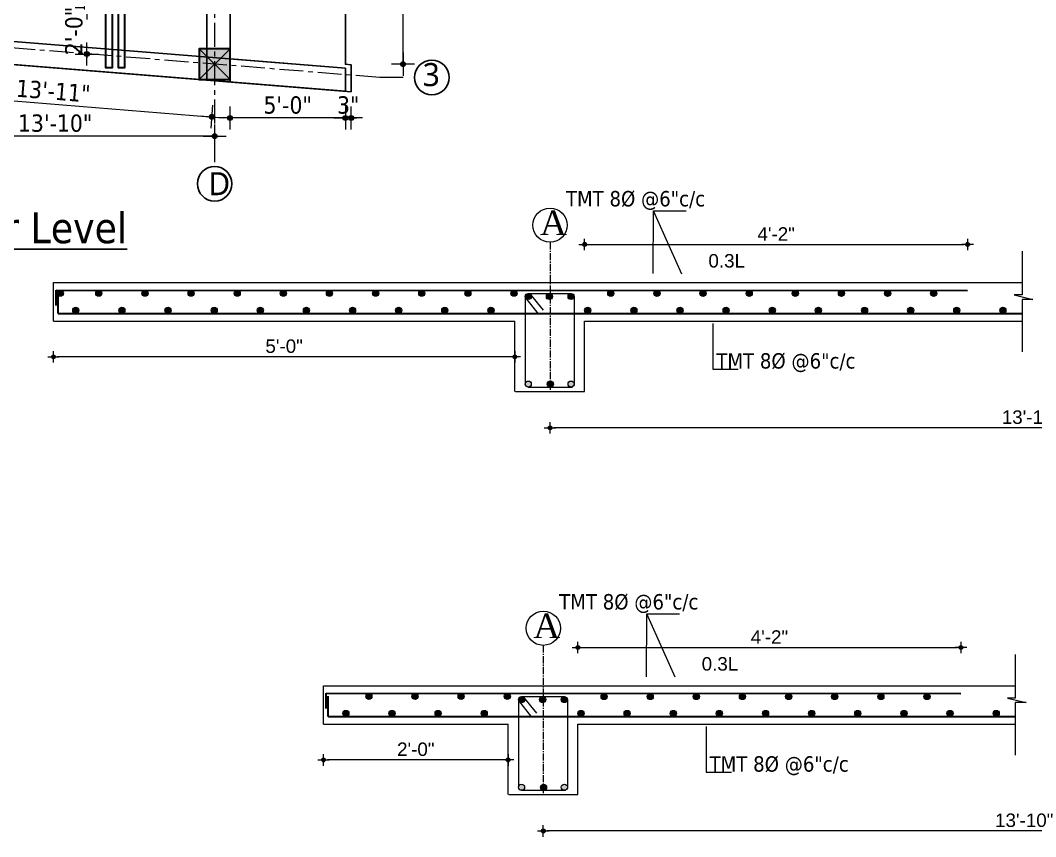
# Model space of a CAD drawing. Header units: inches. Extents: x 130993 to 274375, y -5108 to 103559.
# Drawn here: x 147352 to 147880, y 50627 to 51052 of the extents above; entities that cross this region are included whole.
import ezdxf

# ---------------------------------------------------------------- set-up
doc = ezdxf.new("R2010")
doc.units = ezdxf.units.IN
doc.header["$MEASUREMENT"] = 0
doc.header["$PDMODE"] = 2
doc.header["$PDSIZE"] = -3
doc.linetypes.add('CENTER', pattern=[2, 1.25, -0.25, 0.25, -0.25])
doc.linetypes.add('CENTER2', pattern=[1.125, 0.75, -0.125, 0.125, -0.125])
for name, color, linetype, lineweight in [('Center line', 252, 'CENTER', 20), ('Column', 14, 'Continuous', 30), ('DIM', 5, 'Continuous', 9), ('Dim-external', 151, 'Continuous', 9), ('DIMENSION', 142, 'Continuous', 20), ('HATCH', 9, 'Continuous', 9), ('INDEX LINE', 4, 'Continuous', 13), ('reinforcement', 220, 'Continuous', 30), ('ROD', 10, 'Continuous', 13), ('TEXT', 181, 'Continuous', 13)]:
    doc.layers.add(name, color=color, linetype=linetype, lineweight=lineweight)
for name, color, linetype in [('CENTERLINE', 7, 'CENTER2'), ('ELEVATION', 7, 'Continuous'), ('Text-external', 7, 'Continuous')]:
    doc.layers.add(name, color=color, linetype=linetype)
doc.styles.add('caption 1in-8ft', font='trebuc.ttf', dxfattribs={"height": 12})
doc.styles.add('ramon', font='arial.ttf', dxfattribs={"height": 7})
doc.styles.add('romans', font='romans.shx')
doc.styles.get("Standard").update_dxf_attribs({"font": 'txt.shx', "height": 6})
doc.styles.add('TAHOMA', font='tahoma.ttf', dxfattribs={"height": 9})
doc.dimstyles.new('1.8', dxfattribs={"dimscale": 0, "dimtxt": 9, "dimasz": 1, "dimexe": 2, "dimexo": 9, "dimgap": 2, "dimtad": 1, "dimdec": 0, "dimzin": 3, "dimdsep": 46, "dimlunit": 4, "dimtxsty": 'TAHOMA', "dimblk": 'DIM', "dimcen": 3, "dimdle": 3, "dimse1": 1, "dimse2": 1, "dimclrd": 256, "dimclre": 256, "dimclrt": 7, "dimadec": 1, "dimazin": 2, "dimtfac": 1, "dimtdec": 0, "dimtix": 1, "dimtofl": 0, "dimtmove": 2, "dimatfit": 3, "dimldrblk": 'ARW', "dimfxl": 1, "dimfrac": 2, "dimtolj": 2, "dimtzin": 0, "dimarcsym": 0})
doc.dimstyles.new('s2', dxfattribs={"dimtxt": 6, "dimasz": 2, "dimexe": 6, "dimexo": 18, "dimgap": 1.9375, "dimtad": 1, "dimdec": 0, "dimlfac": 0.25, "dimzin": 3, "dimdsep": 46, "dimlunit": 4, "dimtxsty": 'ramon', "dimblk": 'dot 2', "dimcen": 0.09375, "dimse1": 1, "dimse2": 1, "dimclrd": 1, "dimclre": 1, "dimclrt": 256, "dimadec": 0, "dimazin": 0, "dimtfac": 0.75, "dimtdec": 0, "dimtix": 1, "dimtmove": 1, "dimatfit": 3, "dimldrblk": 'DOT', "dimfxl": 1, "dimtolj": 1, "dimtzin": 0, "dimlwd": 9, "dimlwe": 9, "dimarcsym": 0})

# ---------------------------------------------------------------- blocks, each defined once
blk = doc.blocks.new('col')
at = {"layer": 'HATCH'}
h = blk.add_hatch(color=256, dxfattribs=at)
h.dxf.hatch_style = 1
h.paths.add_polyline_path([(-8, -8), (8, -8), (8, 8), (-8, 8)])
at = {"layer": 'Column'}
blk.add_lwpolyline([(-8, -8), (8, -8), (8, 8), (-8, 8)], close=True, dxfattribs=at)
at = {"layer": 'Dim-external'}
for p, q in [((-8, 8), (8, -8)), ((8, 8), (-8, -8))]:
    blk.add_line(p, q, dxfattribs=at)
blk = doc.blocks.new('gridd')
at = {"layer": 'Dim-external'}
for p in [(2, 0), (168, 0), (341, 0), (507, 0), (2, -150), (168, -150), (341, -150), (507, -150), (2, -270.82), (168, -284.21), (341, -298.16), (507, -311.55)]:
    blk.add_blockref('col', p, dxfattribs=at)
blk = doc.blocks.new('DIM')
at = {"layer": 'INDEX LINE'}
h = blk.add_hatch(color=256, dxfattribs=at)
h.paths.add_polyline_path([(0, 1.28), (0, 0), (1.28, 0, 0.414214)])
h.paths.add_polyline_path([(1.28, 0), (0, 0), (0, -1.28, 0.414214)])
h.paths.add_polyline_path([(0, 0), (-1.28, 0, 0.414214), (0, -1.28)])
h.paths.add_polyline_path([(0, 1.28, 0.414214), (-1.28, 0), (0, 0)])
for p, q in [((0, 6), (0, -6)), ((-6, 0), (6, 0))]:
    blk.add_line(p, q, dxfattribs=at)
blk.add_circle((0, 0), 1.28, dxfattribs=at)
blk = doc.blocks.new('*D3170')
at = {"layer": 'Defpoints', "color": 0}
for p in [(3192, 1217.55), (3282, 1217.55), (3192, 1056)]:
    blk.add_point(p, dxfattribs=at)
at = {"layer": 'DIMENSION', "lineweight": -2}
blk.add_line((3282, 1057), (3282, 1216.55), dxfattribs=at)
for p, rotation in [((3282, 1217.55), 90), ((3282, 1056), 270)]:
    blk.add_blockref('DIM', p, dxfattribs=dict(at, rotation=rotation))
at = {"layer": 'DIMENSION', "color": 7, "insert": (3275.31, 1136.78), "char_height": 9, "attachment_point": 5, "rotation": 90, "style": 'TAHOMA'}
blk.add_mtext('\\A2;13\'-6"', dxfattribs=at)
blk = doc.blocks.new('ARW')
at = {"layer": 'INDEX LINE'}
blk.add_lwpolyline([(10, 0, 0, 6, 0), (0, 0, 0, 0, 0), (10, 0, 0, 0, 0)], format="xyseb", dxfattribs=at)
blk = doc.blocks.new('*D3176')
at = {"layer": 'Defpoints', "color": 0}
for p in [(3018, 1060.74), (3184, 1047.35), (3182.49, 1028.6)]:
    blk.add_point(p, dxfattribs=at)
at = {"layer": 'DIMENSION', "lineweight": -2}
blk.add_line((3017.48, 1041.91), (3181.49, 1028.68), dxfattribs=at)
for p, rotation in [((3016.49, 1041.99), 175.3880941348649), ((3182.49, 1028.6), 355.3880941348649)]:
    blk.add_blockref('DIM', p, dxfattribs=dict(at, rotation=rotation))
at = {"layer": 'DIMENSION', "color": 7, "insert": (3100.03, 1041.96), "char_height": 9, "attachment_point": 5, "rotation": 355.3881, "style": 'TAHOMA'}
blk.add_mtext('\\A2;13\'-11"', dxfattribs=at)
blk = doc.blocks.new('*D3177')
at = {"layer": 'Defpoints', "color": 0}
for p in [(3018, 1060.74), (3184, 1047.35), (3018, 1018.55)]:
    blk.add_point(p, dxfattribs=at)
at = {"layer": 'DIMENSION', "lineweight": -2}
blk.add_line((3183, 1018.55), (3019, 1018.55), dxfattribs=at)
at = {"layer": 'DIMENSION', "lineweight": -2, "rotation": 180}
blk.add_blockref('DIM', (3018, 1018.55), dxfattribs=at)
at = {"layer": 'DIMENSION', "lineweight": -2}
blk.add_blockref('DIM', (3184, 1018.55), dxfattribs=at)
at = {"layer": 'DIMENSION', "color": 7, "insert": (3101, 1025.24), "char_height": 9, "attachment_point": 5, "style": 'TAHOMA'}
blk.add_mtext('\\A2;13\'-10"', dxfattribs=at)
blk = doc.blocks.new('*D3180')
at = {"layer": 'Defpoints', "color": 0}
for p in [(2671, 1096.73), (2581.55, 1056), (3192, 1056)]:
    blk.add_point(p, dxfattribs=at)
at = {"layer": 'DIMENSION', "lineweight": -2}
blk.add_line((2581.55, 1095.73), (2581.55, 1057), dxfattribs=at)
for p, rotation in [((2581.55, 1096.73), 90), ((2581.55, 1056), 270)]:
    blk.add_blockref('DIM', p, dxfattribs=dict(at, rotation=rotation))
at = {"layer": 'DIMENSION', "color": 7, "insert": (2574.87, 1076.37), "char_height": 9, "attachment_point": 5, "rotation": 90, "style": 'TAHOMA'}
blk.add_mtext('\\A2;3\'-5"', dxfattribs=at)
blk = doc.blocks.new('*D3195')
at = {"layer": 'Defpoints', "color": 0}
for p in [(3127.3, 1085.28), (3117.5, 1061.28), (3127.3, 1061.28)]:
    blk.add_point(p, dxfattribs=at)
at = {"layer": 'DIMENSION', "lineweight": -2}
for p, q in [((3117.5, 1086.28), (3117.5, 1087.28)), ((3117.5, 1060.28), (3117.5, 1059.28))]:
    blk.add_line(p, q, dxfattribs=at)
for p, rotation in [((3117.5, 1085.28), 270), ((3117.5, 1061.28), 90)]:
    blk.add_blockref('DIM', p, dxfattribs=dict(at, rotation=rotation))
at = {"layer": 'DIMENSION', "color": 7, "insert": (3110.81, 1073.28), "char_height": 9, "attachment_point": 5, "rotation": 90, "style": 'TAHOMA'}
blk.add_mtext('\\A2;2\'-0"', dxfattribs=at)
blk = doc.blocks.new('*D3204')
at = {"layer": 'Defpoints', "color": 0}
for p in [(3192, 1132.77), (3252, 1132.77), (3192, 1028)]:
    blk.add_point(p, dxfattribs=at)
at = {"layer": 'DIMENSION', "lineweight": -2}
blk.add_line((3251, 1028), (3193, 1028), dxfattribs=at)
at = {"layer": 'DIMENSION', "lineweight": -2, "rotation": 180}
blk.add_blockref('DIM', (3192, 1028), dxfattribs=at)
at = {"layer": 'DIMENSION', "lineweight": -2}
blk.add_blockref('DIM', (3252, 1028), dxfattribs=at)
at = {"layer": 'DIMENSION', "color": 7, "insert": (3222, 1034.68), "char_height": 9, "attachment_point": 5, "style": 'TAHOMA'}
blk.add_mtext('\\A2;5\'-0"', dxfattribs=at)
blk = doc.blocks.new('*D3205')
at = {"layer": 'Defpoints', "color": 0}
for p in [(3252, 1041.87), (3255, 1041.63), (3255, 1028)]:
    blk.add_point(p, dxfattribs=at)
at = {"layer": 'DIMENSION', "lineweight": -2}
for p, q in [((3251, 1028), (3250, 1028)), ((3256, 1028), (3257, 1028))]:
    blk.add_line(p, q, dxfattribs=at)
blk.add_blockref('DIM', (3252, 1028), dxfattribs=at)
at = {"layer": 'DIMENSION', "lineweight": -2, "rotation": 180}
blk.add_blockref('DIM', (3255, 1028), dxfattribs=at)
at = {"layer": 'DIMENSION', "color": 7, "insert": (3253.5, 1034.69), "char_height": 9, "attachment_point": 5, "style": 'TAHOMA'}
blk.add_mtext('\\A2;3"', dxfattribs=at)
blk = doc.blocks.new('dot1')
at = {"layer": 'HATCH'}
h = blk.add_hatch(color=256, dxfattribs=at)
edge = h.paths.add_edge_path()
edge.add_arc((0, 0), 1, 0, 360)
for p, q in [((3, 0), (-3, 0)), ((0, 3), (0, -3))]:
    blk.add_line(p, q, dxfattribs=at)
blk.add_circle((0, 0), 1, dxfattribs=at)
blk = doc.blocks.new('dot 2')
at = {"layer": 'HATCH', "xscale": 0.5, "yscale": 0.5, "zscale": 0.5}
blk.add_blockref('dot1', (0, 0), dxfattribs=at)
blk = doc.blocks.new('*D2891')
at = {"layer": 'Defpoints', "color": 0}
for p in [(3442.99, 1593.74), (3978.19, 1594.38), (3442.99, 1574.81)]:
    blk.add_point(p, dxfattribs=at)
at = {"layer": 'ELEVATION', "color": 1, "lineweight": 9}
blk.add_line((3976.19, 1574.81), (3444.99, 1574.81), dxfattribs=at)
at = {"layer": 'ELEVATION', "color": 1, "lineweight": 9, "xscale": 2, "yscale": 2, "zscale": 2, "rotation": 180}
blk.add_blockref('dot 2', (3442.99, 1574.81), dxfattribs=at)
at = {"layer": 'ELEVATION', "color": 1, "lineweight": 9, "xscale": 2, "yscale": 2, "zscale": 2}
blk.add_blockref('dot 2', (3978.19, 1574.81), dxfattribs=at)
at = {"layer": 'ELEVATION', "lineweight": 0, "insert": (3693.18, 1580.33), "char_height": 7, "attachment_point": 5, "style": 'ramon'}
blk.add_mtext('\\A1;13{\\fArial Baltic|b0|i0|c186|p34;\'-}10{\\fArial Baltic|b0|i0|c186|p34;"}', dxfattribs=at)
blk = doc.blocks.new('_Dot')
at = {"color": 0, "linetype": 'ByBlock', "lineweight": -2}
blk.add_line((-0.5, 0), (-1, 0), dxfattribs=at)
at = {"color": 0, "linetype": 'ByBlock', "const_width": 0.5}
blk.add_lwpolyline([(-0.25, 0, 1), (0.25, 0, 1)], format="xyb", close=True, dxfattribs=at)
blk = doc.blocks.new('*D2894')
at = {"layer": 'Defpoints', "color": 0}
for p in [(3660.24, 1670.28), (3660.24, 1646.38), (3461, 1630.38)]:
    blk.add_point(p, dxfattribs=at)
at = {"layer": 'ELEVATION', "color": 1, "lineweight": 9}
blk.add_line((3463, 1670.28), (3658.24, 1670.28), dxfattribs=at)
at = {"layer": 'ELEVATION', "color": 1, "lineweight": 9, "xscale": 2, "yscale": 2, "zscale": 2, "rotation": 180}
blk.add_blockref('dot 2', (3461, 1670.28), dxfattribs=at)
at = {"layer": 'ELEVATION', "color": 1, "lineweight": 9, "xscale": 2, "yscale": 2, "zscale": 2}
blk.add_blockref('dot 2', (3660.24, 1670.28), dxfattribs=at)
at = {"layer": 'ELEVATION', "lineweight": 0, "insert": (3560.62, 1675.73), "char_height": 7, "attachment_point": 5, "style": 'ramon'}
blk.add_mtext('\\A1;4\'-2"', dxfattribs=at)
blk = doc.blocks.new('*D2899')
at = {"layer": 'Defpoints', "color": 0}
for p in [(3328.64, 1630.38), (3424.64, 1630.38), (3328.64, 1611.78)]:
    blk.add_point(p, dxfattribs=at)
at = {"layer": 'ELEVATION', "color": 1, "lineweight": 9}
blk.add_line((3422.64, 1611.78), (3330.64, 1611.78), dxfattribs=at)
at = {"layer": 'ELEVATION', "color": 1, "lineweight": 9, "xscale": 2, "yscale": 2, "zscale": 2, "rotation": 180}
blk.add_blockref('dot 2', (3328.64, 1611.78), dxfattribs=at)
at = {"layer": 'ELEVATION', "color": 1, "lineweight": 9, "xscale": 2, "yscale": 2, "zscale": 2}
blk.add_blockref('dot 2', (3424.64, 1611.78), dxfattribs=at)
at = {"layer": 'ELEVATION', "lineweight": 0, "insert": (3376.64, 1617.29), "char_height": 7, "attachment_point": 5, "style": 'ramon'}
blk.add_mtext('\\A1;2\'-0"', dxfattribs=at)
blk = doc.blocks.new('*D835')
at = {"layer": 'Defpoints', "color": 0}
for p in [(158094.83, 48385.38), (158630.03, 48386.01), (158094.83, 48366.44)]:
    blk.add_point(p, dxfattribs=at)
at = {"layer": 'ELEVATION', "color": 1, "lineweight": 9}
blk.add_line((158628.03, 48366.44), (158096.83, 48366.44), dxfattribs=at)
at = {"layer": 'ELEVATION', "color": 1, "lineweight": 9, "xscale": 2, "yscale": 2, "zscale": 2, "rotation": 180}
blk.add_blockref('dot 2', (158094.83, 48366.44), dxfattribs=at)
at = {"layer": 'ELEVATION', "color": 1, "lineweight": 9, "xscale": 2, "yscale": 2, "zscale": 2}
blk.add_blockref('dot 2', (158630.03, 48366.44), dxfattribs=at)
at = {"layer": 'ELEVATION', "lineweight": 0, "insert": (158345.02, 48371.96), "char_height": 7, "attachment_point": 5, "style": 'ramon'}
blk.add_mtext('\\A1;13{\\fArial Baltic|b0|i0|c186|p34;\'-}10{\\fArial Baltic|b0|i0|c186|p34;"}', dxfattribs=at)
blk = doc.blocks.new('*D838')
at = {"layer": 'Defpoints', "color": 0}
for p in [(158312.08, 48461.91), (158312.08, 48438.01), (158112.84, 48422.01)]:
    blk.add_point(p, dxfattribs=at)
at = {"layer": 'ELEVATION', "color": 1, "lineweight": 9}
blk.add_line((158114.84, 48461.91), (158310.08, 48461.91), dxfattribs=at)
at = {"layer": 'ELEVATION', "color": 1, "lineweight": 9, "xscale": 2, "yscale": 2, "zscale": 2, "rotation": 180}
blk.add_blockref('dot 2', (158112.84, 48461.91), dxfattribs=at)
at = {"layer": 'ELEVATION', "color": 1, "lineweight": 9, "xscale": 2, "yscale": 2, "zscale": 2}
blk.add_blockref('dot 2', (158312.08, 48461.91), dxfattribs=at)
at = {"layer": 'ELEVATION', "lineweight": 0, "insert": (158212.46, 48467.36), "char_height": 7, "attachment_point": 5, "style": 'ramon'}
blk.add_mtext('\\A1;4\'-2"', dxfattribs=at)
blk = doc.blocks.new('*D840')
at = {"layer": 'Defpoints', "color": 0}
for p in [(157836.48, 48422.01), (158076.48, 48422.01), (157836.48, 48403.41)]:
    blk.add_point(p, dxfattribs=at)
at = {"layer": 'ELEVATION', "color": 1, "lineweight": 9}
blk.add_line((158074.48, 48403.41), (157838.48, 48403.41), dxfattribs=at)
at = {"layer": 'ELEVATION', "color": 1, "lineweight": 9, "xscale": 2, "yscale": 2, "zscale": 2, "rotation": 180}
blk.add_blockref('dot 2', (157836.48, 48403.41), dxfattribs=at)
at = {"layer": 'ELEVATION', "color": 1, "lineweight": 9, "xscale": 2, "yscale": 2, "zscale": 2}
blk.add_blockref('dot 2', (158076.48, 48403.41), dxfattribs=at)
at = {"layer": 'ELEVATION', "lineweight": 0, "insert": (157956.48, 48408.92), "char_height": 7, "attachment_point": 5, "style": 'ramon'}
blk.add_mtext('\\A1;5\'-0"', dxfattribs=at)
blk = doc.blocks.new('sn1')
at = {"layer": 'Center line', "ltscale": 10}
blk.add_line((3184, 1417.55), (3184, 1002.77), dxfattribs=at)
for points in [[(3270, 1049.06), (2593.31, 1103.65), (2581.55, 1103.65)], [(3282, 1049.06), (3270, 1049.06)]]:
    blk.add_lwpolyline(points, dxfattribs=at)
at = {"layer": 'ELEVATION'}
for p, q in [((3180, 1375.55), (3180, 1047.68)), ((3192, 1375.55), (3192, 1046.71)), ((3252, 1053.91), (2641, 1103.19)), ((3252, 1041.87), (2641, 1091.15))]:
    blk.add_line(p, q, dxfattribs=at)
blk.add_lwpolyline([(3192, 1223.55), (3255, 1223.55), (3255, 1209.55), (3252, 1209.55), (3252, 1056), (3255, 1055.67), (3255, 1041.63), (2641, 1091.15), (2641, 1105.15), (2647, 1104.67), (2647, 1211.55, -0.414214), (2611, 1247.55), (2611, 1361.55), (2608, 1361.55), (2608, 1375.55), (3198, 1375.55), (3198, 1375.55), (3198, 1366.55), (3192, 1366.55), (3192, 1281.55), (3192, 1281.55), (3192, 1223.55)], format="xyb", dxfattribs=at)
blk.add_lwpolyline([(3252, 1041.87), (3252, 1053.91), (3192, 1058.75), (3192, 1288.55), (3192, 1288.55), (3192, 1375.55), (2611, 1375.55), (2611, 1363.55), (2671, 1363.55), (2671, 1100.77), (2641, 1103.19), (2641, 1091.15)], close=True, dxfattribs=at)
at = {"layer": 'reinforcement'}
for points in [[(3127.3, 1085.28), (3127.3, 1061.28), (3127.3, 1054.28), (3130.8, 1054.28), (3130.8, 1221.55)], [(3133.8, 1085.28), (3133.8, 1061.28), (3133.8, 1054.28), (3137.3, 1054.28), (3137.3, 1221.55)]]:
    blk.add_lwpolyline(points, dxfattribs=at)
at = {"layer": 'Text-external'}
for centre in [(3297, 1049.06), (3184, 993.77)]:
    blk.add_circle(centre, 9, dxfattribs=at)
at = {"layer": 'Column'}
blk.add_blockref('gridd', (2677, 1367.55), dxfattribs=at)
at = {"layer": 'ELEVATION', "lineweight": 25, "ltscale": 0.5, "style": 'TAHOMA'}
blk.add_text('%%U Slab Reinforcement DetailsAt 1st Floor Level', height=16, dxfattribs=at).set_placement((2710.29, 962.83))
at = {"layer": 'Text-external', "char_height": 12, "width": 130.1671, "attachment_point": 1, "style": 'caption 1in-8ft'}
for s, insert in [('3', (3292.23, 1056.58)), ('D', (3180.71, 999.79))]:
    blk.add_mtext(s, dxfattribs=dict(at, insert=insert))
at = {"layer": 'DIMENSION'}
for base, p1, p2, angle, picture, middle in [((3282, 1217.55), (3192, 1056), (3192, 1217.55), 90, '*D3170', (3275.31, 1136.78)), ((2581.55, 1056), (2671, 1096.73), (3192, 1056), 90, '*D3180', (2574.87, 1076.37)), ((3117.5, 1061.28), (3127.3, 1085.28), (3127.3, 1061.28), 90, '*D3195', (3110.81, 1073.28)), ((3182.49, 1028.6), (3018, 1060.74), (3184, 1047.35), 175.3881, '*D3176', (3100.03, 1041.96))]:
    dim = blk.add_linear_dim(base=base, p1=p1, p2=p2, angle=angle, dimstyle='1.8', override={"dimscale": 1}, dxfattribs=at)
    dim.commit()
    dim.dimension.update_dxf_attribs({"geometry": picture, "text_midpoint": middle})
for base, p1, p2, picture, middle in [((3192, 1028), (3252, 1132.77), (3192, 1132.77), '*D3204', (3222, 1034.68)), ((3018, 1018.55), (3184, 1047.35), (3018, 1060.74), '*D3177', (3101, 1025.24)), ((3255, 1028), (3252, 1041.87), (3255, 1041.63), '*D3205', (3253.5, 1034.69))]:
    dim = blk.add_linear_dim(base=base, p1=p1, p2=p2, dimstyle='1.8', override={"dimscale": 1}, dxfattribs=at)
    dim.commit()
    dim.dimension.update_dxf_attribs({"geometry": picture, "text_midpoint": middle})
blk = doc.blocks.new('s1')
at = {"layer": 'DIM', "linetype": 'ByBlock', "lineweight": 0}
h = blk.add_hatch(color=0, dxfattribs=at)
h.set_gradient(color1=(0, 0, 255), color2=(0, 0, 255), tint=1)
edge = h.paths.add_edge_path()
edge.add_arc((3352.24, 1644.89), 1.6, 0, 360)
h = blk.add_hatch(color=0, dxfattribs=at)
h.set_gradient(color1=(0, 0, 255), color2=(0, 0, 255), tint=1)
edge = h.paths.add_edge_path()
edge.add_arc((3376.24, 1644.89), 1.6, 0, 360)
h = blk.add_hatch(color=0, dxfattribs=at)
h.set_gradient(color1=(0, 0, 255), color2=(0, 0, 255), tint=1)
edge = h.paths.add_edge_path()
edge.add_arc((3400.24, 1644.89), 1.6, 0, 360)
h = blk.add_hatch(color=0, dxfattribs=at)
h.set_gradient(color1=(0, 0, 255), color2=(0, 0, 255), tint=1)
edge = h.paths.add_edge_path()
edge.add_arc((3424.24, 1644.89), 1.6, 0, 360)
h = blk.add_hatch(color=0, dxfattribs=at)
h.set_gradient(color1=(0, 0, 255), color2=(0, 0, 255), tint=1)
edge = h.paths.add_edge_path()
edge.add_arc((3474.6, 1644.78), 1.6, 0, 360)
h = blk.add_hatch(color=0, dxfattribs=at)
h.set_gradient(color1=(0, 0, 255), color2=(0, 0, 255), tint=1)
edge = h.paths.add_edge_path()
edge.add_arc((3498.6, 1644.78), 1.6, 0, 360)
h = blk.add_hatch(color=0, dxfattribs=at)
h.set_gradient(color1=(0, 0, 255), color2=(0, 0, 255), tint=1)
edge = h.paths.add_edge_path()
edge.add_arc((3522.6, 1644.78), 1.6, 0, 360)
h = blk.add_hatch(color=0, dxfattribs=at)
h.set_gradient(color1=(0, 0, 255), color2=(0, 0, 255), tint=1)
edge = h.paths.add_edge_path()
edge.add_arc((3546.6, 1644.78), 1.6, 0, 360)
h = blk.add_hatch(color=0, dxfattribs=at)
h.set_gradient(color1=(0, 0, 255), color2=(0, 0, 255), tint=1)
edge = h.paths.add_edge_path()
edge.add_arc((3570.6, 1644.78), 1.6, 0, 360)
h = blk.add_hatch(color=0, dxfattribs=at)
h.set_gradient(color1=(0, 0, 255), color2=(0, 0, 255), tint=1)
edge = h.paths.add_edge_path()
edge.add_arc((3594.6, 1644.78), 1.6, 0, 360)
h = blk.add_hatch(color=0, dxfattribs=at)
h.set_gradient(color1=(0, 0, 255), color2=(0, 0, 255), tint=1)
edge = h.paths.add_edge_path()
edge.add_arc((3618.6, 1644.78), 1.6, 0, 360)
h = blk.add_hatch(color=0, dxfattribs=at)
h.set_gradient(color1=(0, 0, 255), color2=(0, 0, 255), tint=1)
edge = h.paths.add_edge_path()
edge.add_arc((3642.6, 1644.78), 1.6, 0, 360)
h = blk.add_hatch(color=0, dxfattribs=at)
h.set_gradient(color1=(0, 0, 255), color2=(0, 0, 255), tint=1)
edge = h.paths.add_edge_path()
edge.add_arc((3340.25, 1635.98), 1.6, 0, 360)
h = blk.add_hatch(color=0, dxfattribs=at)
h.set_gradient(color1=(0, 0, 255), color2=(0, 0, 255), tint=1)
edge = h.paths.add_edge_path()
edge.add_arc((3364.25, 1635.98), 1.6, 0, 360)
h = blk.add_hatch(color=0, dxfattribs=at)
h.set_gradient(color1=(0, 0, 255), color2=(0, 0, 255), tint=1)
edge = h.paths.add_edge_path()
edge.add_arc((3388.25, 1635.98), 1.6, 0, 360)
h = blk.add_hatch(color=0, dxfattribs=at)
h.set_gradient(color1=(0, 0, 255), color2=(0, 0, 255), tint=1)
edge = h.paths.add_edge_path()
edge.add_arc((3412.25, 1635.98), 1.6, 0, 360)
h = blk.add_hatch(color=0, dxfattribs=at)
h.set_gradient(color1=(0, 0, 255), color2=(0, 0, 255), tint=1)
edge = h.paths.add_edge_path()
edge.add_arc((3462.6, 1635.98), 1.6, 0, 360)
h = blk.add_hatch(color=0, dxfattribs=at)
h.set_gradient(color1=(0, 0, 255), color2=(0, 0, 255), tint=1)
edge = h.paths.add_edge_path()
edge.add_arc((3486.6, 1635.98), 1.6, 0, 360)
h = blk.add_hatch(color=0, dxfattribs=at)
h.set_gradient(color1=(0, 0, 255), color2=(0, 0, 255), tint=1)
edge = h.paths.add_edge_path()
edge.add_arc((3510.6, 1635.98), 1.6, 0, 360)
h = blk.add_hatch(color=0, dxfattribs=at)
h.set_gradient(color1=(0, 0, 255), color2=(0, 0, 255), tint=1)
edge = h.paths.add_edge_path()
edge.add_arc((3534.6, 1635.98), 1.6, 0, 360)
h = blk.add_hatch(color=0, dxfattribs=at)
h.set_gradient(color1=(0, 0, 255), color2=(0, 0, 255), tint=1)
edge = h.paths.add_edge_path()
edge.add_arc((3558.6, 1635.98), 1.6, 0, 360)
h = blk.add_hatch(color=0, dxfattribs=at)
h.set_gradient(color1=(0, 0, 255), color2=(0, 0, 255), tint=1)
edge = h.paths.add_edge_path()
edge.add_arc((3582.6, 1635.98), 1.6, 0, 360)
h = blk.add_hatch(color=0, dxfattribs=at)
h.set_gradient(color1=(0, 0, 255), color2=(0, 0, 255), tint=1)
edge = h.paths.add_edge_path()
edge.add_arc((3606.6, 1635.98), 1.6, 0, 360)
h = blk.add_hatch(color=0, dxfattribs=at)
h.set_gradient(color1=(0, 0, 255), color2=(0, 0, 255), tint=1)
edge = h.paths.add_edge_path()
edge.add_arc((3630.6, 1635.98), 1.6, 0, 360)
h = blk.add_hatch(color=0, dxfattribs=at)
h.set_gradient(color1=(0, 0, 255), color2=(0, 0, 255), tint=1)
edge = h.paths.add_edge_path()
edge.add_arc((3654.6, 1635.98), 1.6, 0, 360)
h = blk.add_hatch(color=0, dxfattribs=at)
h.set_gradient(color1=(0, 0, 255), color2=(0, 0, 255), tint=1)
edge = h.paths.add_edge_path()
edge.add_arc((3678.6, 1635.98), 1.6, 0, 360)
at = {"layer": 'ROD', "ltscale": 0.5}
h = blk.add_hatch(color=0, dxfattribs=at)
h.set_gradient(color1=(0, 0, 255), color2=(0, 0, 255), tint=1)
h.paths.add_polyline_path([(3433.25, 1643.18, 1), (3430.05, 1643.18, 0.154193), (3430.34, 1642.26), (3430.47, 1642.1, 0.684323)])
h = blk.add_hatch(color=0, dxfattribs=at)
h.set_gradient(color1=(0, 0, 255), color2=(0, 0, 255), tint=1)
h.paths.add_polyline_path([(3444.26, 1643.18, 1), (3441.06, 1643.18, 0.154193), (3441.35, 1642.26), (3441.47, 1642.1, 0.684323)])
h = blk.add_hatch(color=0, dxfattribs=at)
h.set_gradient(color1=(0, 0, 255), color2=(0, 0, 255), tint=1)
h.paths.add_polyline_path([(3452.33, 1643.18, 1), (3455.53, 1643.18, 1)])
h = blk.add_hatch(color=0, dxfattribs=at)
h.set_gradient(color1=(0, 0, 255), color2=(0, 0, 255), tint=1)
h.paths.add_polyline_path([(3430.05, 1597.59, 1), (3433.25, 1597.59, 1)])
h.paths.add_polyline_path([(3452.33, 1597.59, 1), (3455.53, 1597.59, 1)])
h = blk.add_hatch(color=0, dxfattribs=at)
h.set_gradient(color1=(0, 0, 255), color2=(0, 0, 255), tint=1)
h.paths.add_polyline_path([(3441.52, 1597.59, 1), (3444.72, 1597.59, 1)])
at = {"ltscale": 10}
blk.add_circle((3442.98, 1680.32), 8.91, dxfattribs=at)
blk.add_circle((3442.98, 1680.32), 8.91, dxfattribs=at)
at = {"layer": 'CENTERLINE', "lineweight": 15, "ltscale": 5}
blk.add_line((3442.98, 1671.41), (3442.98, 1593.74), dxfattribs=at)
at = {"layer": 'DIM', "color": 0, "linetype": 'ByBlock', "lineweight": 0}
for centre in [(3352.24, 1644.89), (3376.24, 1644.89), (3400.24, 1644.89), (3424.24, 1644.89), (3474.6, 1644.78), (3498.6, 1644.78), (3522.6, 1644.78), (3546.6, 1644.78), (3570.6, 1644.78), (3594.6, 1644.78), (3618.6, 1644.78), (3642.6, 1644.78), (3340.25, 1635.98), (3364.25, 1635.98), (3388.25, 1635.98), (3412.25, 1635.98), (3462.6, 1635.98), (3486.6, 1635.98), (3510.6, 1635.98), (3534.6, 1635.98), (3558.6, 1635.98), (3582.6, 1635.98), (3606.6, 1635.98), (3630.6, 1635.98), (3654.6, 1635.98), (3678.6, 1635.98)]:
    blk.add_circle(centre, 1.6, dxfattribs=at)
at = {"layer": 'DIMENSION'}
blk.add_lwpolyline([(3688.55, 1666.69), (3688.55, 1643.98), (3684.44, 1643.98), (3694.13, 1641.63), (3688.55, 1641.63), (3688.55, 1614.31)], dxfattribs=at)
at = {"layer": 'ELEVATION', "linetype": 'Continuous', "lineweight": 13, "ltscale": 50}
for p, q in [((3328.64, 1630.38), (3328.66, 1650.38)), ((3328.66, 1650.38), (3688.55, 1650.38)), ((3328.64, 1630.38), (3424.64, 1630.38)), ((3424.64, 1593.74), (3424.64, 1630.38)), ((3461, 1630.38), (3688.55, 1630.38)), ((3461, 1593.74), (3461, 1630.38)), ((3424.98, 1593.74), (3461, 1593.74))]:
    blk.add_line(p, q, dxfattribs=at)
at = {"layer": 'ROD', "lineweight": 30}
for p, q in [((3329.96, 1638.53), (3329.97, 1646.48)), ((3329.97, 1646.48), (3660.24, 1646.38)), ((3331.05, 1634.38), (3331.07, 1644.88)), ((3331.05, 1634.38), (3688.55, 1634.38))]:
    blk.add_line(p, q, dxfattribs=at)
at = {"layer": 'ROD', "linetype": 'ByBlock'}
for p, q in [((3430.05, 1643.18), (3430.05, 1597.59)), ((3431.84, 1644.74), (3454.12, 1644.74)), ((3431.65, 1595.99), (3454.58, 1595.99))]:
    blk.add_line(p, q, dxfattribs=at)
at = {"layer": 'ROD', "ltscale": 10}
for p, q in [((3432.54, 1644.62), (3439.38, 1636.11)), ((3430.05, 1642.62), (3436.88, 1634.11))]:
    blk.add_line(p, q, dxfattribs=at)
at = {"layer": 'ROD', "linetype": 'ByBlock', "ltscale": 0.5}
blk.add_line((3455.53, 1643.18), (3455.53, 1596.93), dxfattribs=at)
at = {"layer": 'ROD', "color": 0, "ltscale": 0.5}
for centre in [(3431.65, 1643.18), (3442.66, 1643.18), (3453.93, 1643.18), (3431.65, 1597.59), (3431.65, 1597.59), (3443.12, 1597.59), (3453.93, 1597.59)]:
    blk.add_circle(centre, 1.6, dxfattribs=at)
at = {"layer": 'CENTERLINE', "ltscale": 10, "insert": (3437.78, 1687.95), "char_height": 12.8, "width": 17.9162, "attachment_point": 1, "style": 'romans'}
blk.add_mtext('{\\fTimes New Roman|b0|i0|c0|p18;A}', dxfattribs=at)
at = {"layer": 'ROD', "ltscale": 50, "insert": (3525.37, 1665.27), "char_height": 7, "width": 15.088, "attachment_point": 1}
blk.add_mtext('{\\fArial Baltic|b0|i0|c0|p34;0.3L}', dxfattribs=at)
at = {"layer": 'TEXT', "ltscale": 20, "style": 'TAHOMA'}
for p in [(3451.23, 1690.09), (3529.48, 1605.67)]:
    blk.add_text('TMT 8%%C @6"c/c', height=8, dxfattribs=at).set_placement(p)
at = {"layer": 'ELEVATION', "lineweight": 0}
for base, p1, p2, picture, middle in [((3660.24, 1670.28), (3461, 1630.38), (3660.24, 1646.38), '*D2894', (3560.62, 1675.73)), ((3328.64, 1611.78), (3424.64, 1630.38), (3328.64, 1630.38), '*D2899', (3376.64, 1617.29))]:
    dim = blk.add_linear_dim(base=base, p1=p1, p2=p2, dimstyle='s2', dxfattribs=at)
    dim.commit()
    dim.dimension.update_dxf_attribs({"geometry": picture, "text_midpoint": middle})
dim = blk.add_linear_dim(base=(3442.99, 1574.81), p1=(3978.19, 1594.38), p2=(3442.99, 1593.74), text='13{\\fArial Baltic|b0|i0|c186|p34;\'-}10{\\fArial Baltic|b0|i0|c186|p34;"}', dimstyle='s2', dxfattribs=at)
dim.commit()
dim.dimension.update_dxf_attribs({"geometry": '*D2891', "text_midpoint": (3693.18, 1574.81), "dimtype": 160})
at = {"layer": 'DIMENSION'}
for points in [[(3496.69, 1655.07), (3496.8, 1687.8), (3513.87, 1687.8)], [(3511.57, 1654.87), (3496.8, 1687.8), (3513.87, 1687.8)], [(3527.72, 1629.11), (3527.72, 1605.32), (3540.94, 1605.32)]]:
    blk.add_leader(points, dimstyle='1.8', override={"dimscale": 1, "dimtad": 0}, dxfattribs=at)
blk = doc.blocks.new('s2')
at = {"layer": 'DIM', "linetype": 'ByBlock', "lineweight": 0}
h = blk.add_hatch(color=0, dxfattribs=at)
h.set_gradient(color1=(0, 0, 255), color2=(0, 0, 255), tint=1)
edge = h.paths.add_edge_path()
edge.add_arc((3164.04, 1881.89), 1.6, 0, 360)
h = blk.add_hatch(color=0, dxfattribs=at)
h.set_gradient(color1=(0, 0, 255), color2=(0, 0, 255), tint=1)
edge = h.paths.add_edge_path()
edge.add_arc((3184.08, 1881.89), 1.6, 0, 360)
h = blk.add_hatch(color=0, dxfattribs=at)
h.set_gradient(color1=(0, 0, 255), color2=(0, 0, 255), tint=1)
edge = h.paths.add_edge_path()
edge.add_arc((3208.08, 1881.89), 1.6, 0, 360)
h = blk.add_hatch(color=0, dxfattribs=at)
h.set_gradient(color1=(0, 0, 255), color2=(0, 0, 255), tint=1)
edge = h.paths.add_edge_path()
edge.add_arc((3232.08, 1881.89), 1.6, 0, 360)
h = blk.add_hatch(color=0, dxfattribs=at)
h.set_gradient(color1=(0, 0, 255), color2=(0, 0, 255), tint=1)
edge = h.paths.add_edge_path()
edge.add_arc((3256.08, 1881.89), 1.6, 0, 360)
h = blk.add_hatch(color=0, dxfattribs=at)
h.set_gradient(color1=(0, 0, 255), color2=(0, 0, 255), tint=1)
edge = h.paths.add_edge_path()
edge.add_arc((3280.08, 1881.89), 1.6, 0, 360)
h = blk.add_hatch(color=0, dxfattribs=at)
h.set_gradient(color1=(0, 0, 255), color2=(0, 0, 255), tint=1)
edge = h.paths.add_edge_path()
edge.add_arc((3304.08, 1881.89), 1.6, 0, 360)
h = blk.add_hatch(color=0, dxfattribs=at)
h.set_gradient(color1=(0, 0, 255), color2=(0, 0, 255), tint=1)
edge = h.paths.add_edge_path()
edge.add_arc((3328.08, 1881.89), 1.6, 0, 360)
h = blk.add_hatch(color=0, dxfattribs=at)
h.set_gradient(color1=(0, 0, 255), color2=(0, 0, 255), tint=1)
edge = h.paths.add_edge_path()
edge.add_arc((3352.08, 1881.89), 1.6, 0, 360)
h = blk.add_hatch(color=0, dxfattribs=at)
h.set_gradient(color1=(0, 0, 255), color2=(0, 0, 255), tint=1)
edge = h.paths.add_edge_path()
edge.add_arc((3376.08, 1881.89), 1.6, 0, 360)
h = blk.add_hatch(color=0, dxfattribs=at)
h.set_gradient(color1=(0, 0, 255), color2=(0, 0, 255), tint=1)
edge = h.paths.add_edge_path()
edge.add_arc((3400.08, 1881.89), 1.6, 0, 360)
h = blk.add_hatch(color=0, dxfattribs=at)
h.set_gradient(color1=(0, 0, 255), color2=(0, 0, 255), tint=1)
edge = h.paths.add_edge_path()
edge.add_arc((3450.44, 1881.78), 1.6, 0, 360)
h = blk.add_hatch(color=0, dxfattribs=at)
h.set_gradient(color1=(0, 0, 255), color2=(0, 0, 255), tint=1)
edge = h.paths.add_edge_path()
edge.add_arc((3474.44, 1881.78), 1.6, 0, 360)
h = blk.add_hatch(color=0, dxfattribs=at)
h.set_gradient(color1=(0, 0, 255), color2=(0, 0, 255), tint=1)
edge = h.paths.add_edge_path()
edge.add_arc((3498.44, 1881.78), 1.6, 0, 360)
h = blk.add_hatch(color=0, dxfattribs=at)
h.set_gradient(color1=(0, 0, 255), color2=(0, 0, 255), tint=1)
edge = h.paths.add_edge_path()
edge.add_arc((3522.44, 1881.78), 1.6, 0, 360)
h = blk.add_hatch(color=0, dxfattribs=at)
h.set_gradient(color1=(0, 0, 255), color2=(0, 0, 255), tint=1)
edge = h.paths.add_edge_path()
edge.add_arc((3546.44, 1881.78), 1.6, 0, 360)
h = blk.add_hatch(color=0, dxfattribs=at)
h.set_gradient(color1=(0, 0, 255), color2=(0, 0, 255), tint=1)
edge = h.paths.add_edge_path()
edge.add_arc((3570.44, 1881.78), 1.6, 0, 360)
h = blk.add_hatch(color=0, dxfattribs=at)
h.set_gradient(color1=(0, 0, 255), color2=(0, 0, 255), tint=1)
edge = h.paths.add_edge_path()
edge.add_arc((3594.44, 1881.78), 1.6, 0, 360)
h = blk.add_hatch(color=0, dxfattribs=at)
h.set_gradient(color1=(0, 0, 255), color2=(0, 0, 255), tint=1)
edge = h.paths.add_edge_path()
edge.add_arc((3618.44, 1881.78), 1.6, 0, 360)
h = blk.add_hatch(color=0, dxfattribs=at)
h.set_gradient(color1=(0, 0, 255), color2=(0, 0, 255), tint=1)
edge = h.paths.add_edge_path()
edge.add_arc((3172.09, 1872.98), 1.6, 0, 360)
h = blk.add_hatch(color=0, dxfattribs=at)
h.set_gradient(color1=(0, 0, 255), color2=(0, 0, 255), tint=1)
edge = h.paths.add_edge_path()
edge.add_arc((3196.09, 1872.98), 1.6, 0, 360)
h = blk.add_hatch(color=0, dxfattribs=at)
h.set_gradient(color1=(0, 0, 255), color2=(0, 0, 255), tint=1)
edge = h.paths.add_edge_path()
edge.add_arc((3220.09, 1872.98), 1.6, 0, 360)
h = blk.add_hatch(color=0, dxfattribs=at)
h.set_gradient(color1=(0, 0, 255), color2=(0, 0, 255), tint=1)
edge = h.paths.add_edge_path()
edge.add_arc((3244.09, 1872.98), 1.6, 0, 360)
h = blk.add_hatch(color=0, dxfattribs=at)
h.set_gradient(color1=(0, 0, 255), color2=(0, 0, 255), tint=1)
edge = h.paths.add_edge_path()
edge.add_arc((3268.09, 1872.98), 1.6, 0, 360)
h = blk.add_hatch(color=0, dxfattribs=at)
h.set_gradient(color1=(0, 0, 255), color2=(0, 0, 255), tint=1)
edge = h.paths.add_edge_path()
edge.add_arc((3292.09, 1872.98), 1.6, 0, 360)
h = blk.add_hatch(color=0, dxfattribs=at)
h.set_gradient(color1=(0, 0, 255), color2=(0, 0, 255), tint=1)
edge = h.paths.add_edge_path()
edge.add_arc((3316.09, 1872.98), 1.6, 0, 360)
h = blk.add_hatch(color=0, dxfattribs=at)
h.set_gradient(color1=(0, 0, 255), color2=(0, 0, 255), tint=1)
edge = h.paths.add_edge_path()
edge.add_arc((3340.09, 1872.98), 1.6, 0, 360)
h = blk.add_hatch(color=0, dxfattribs=at)
h.set_gradient(color1=(0, 0, 255), color2=(0, 0, 255), tint=1)
edge = h.paths.add_edge_path()
edge.add_arc((3364.09, 1872.98), 1.6, 0, 360)
h = blk.add_hatch(color=0, dxfattribs=at)
h.set_gradient(color1=(0, 0, 255), color2=(0, 0, 255), tint=1)
edge = h.paths.add_edge_path()
edge.add_arc((3388.09, 1872.98), 1.6, 0, 360)
h = blk.add_hatch(color=0, dxfattribs=at)
h.set_gradient(color1=(0, 0, 255), color2=(0, 0, 255), tint=1)
edge = h.paths.add_edge_path()
edge.add_arc((3438.44, 1872.98), 1.6, 0, 360)
h = blk.add_hatch(color=0, dxfattribs=at)
h.set_gradient(color1=(0, 0, 255), color2=(0, 0, 255), tint=1)
edge = h.paths.add_edge_path()
edge.add_arc((3462.44, 1872.98), 1.6, 0, 360)
h = blk.add_hatch(color=0, dxfattribs=at)
h.set_gradient(color1=(0, 0, 255), color2=(0, 0, 255), tint=1)
edge = h.paths.add_edge_path()
edge.add_arc((3486.44, 1872.98), 1.6, 0, 360)
h = blk.add_hatch(color=0, dxfattribs=at)
h.set_gradient(color1=(0, 0, 255), color2=(0, 0, 255), tint=1)
edge = h.paths.add_edge_path()
edge.add_arc((3510.44, 1872.98), 1.6, 0, 360)
h = blk.add_hatch(color=0, dxfattribs=at)
h.set_gradient(color1=(0, 0, 255), color2=(0, 0, 255), tint=1)
edge = h.paths.add_edge_path()
edge.add_arc((3534.44, 1872.98), 1.6, 0, 360)
h = blk.add_hatch(color=0, dxfattribs=at)
h.set_gradient(color1=(0, 0, 255), color2=(0, 0, 255), tint=1)
edge = h.paths.add_edge_path()
edge.add_arc((3558.44, 1872.98), 1.6, 0, 360)
h = blk.add_hatch(color=0, dxfattribs=at)
h.set_gradient(color1=(0, 0, 255), color2=(0, 0, 255), tint=1)
edge = h.paths.add_edge_path()
edge.add_arc((3582.44, 1872.98), 1.6, 0, 360)
h = blk.add_hatch(color=0, dxfattribs=at)
h.set_gradient(color1=(0, 0, 255), color2=(0, 0, 255), tint=1)
edge = h.paths.add_edge_path()
edge.add_arc((3606.44, 1872.98), 1.6, 0, 360)
h = blk.add_hatch(color=0, dxfattribs=at)
h.set_gradient(color1=(0, 0, 255), color2=(0, 0, 255), tint=1)
edge = h.paths.add_edge_path()
edge.add_arc((3630.44, 1872.98), 1.6, 0, 360)
h = blk.add_hatch(color=0, dxfattribs=at)
h.set_gradient(color1=(0, 0, 255), color2=(0, 0, 255), tint=1)
edge = h.paths.add_edge_path()
edge.add_arc((3654.44, 1872.98), 1.6, 0, 360)
at = {"layer": 'ROD', "ltscale": 0.5}
h = blk.add_hatch(color=0, dxfattribs=at)
h.set_gradient(color1=(0, 0, 255), color2=(0, 0, 255), tint=1)
h.paths.add_polyline_path([(3409.09, 1880.18, 1), (3405.89, 1880.18, 0.154193), (3406.18, 1879.26), (3406.31, 1879.1, 0.684323)])
h = blk.add_hatch(color=0, dxfattribs=at)
h.set_gradient(color1=(0, 0, 255), color2=(0, 0, 255), tint=1)
h.paths.add_polyline_path([(3420.1, 1880.18, 1), (3416.9, 1880.18, 0.154193), (3417.19, 1879.26), (3417.32, 1879.1, 0.684323)])
h = blk.add_hatch(color=0, dxfattribs=at)
h.set_gradient(color1=(0, 0, 255), color2=(0, 0, 255), tint=1)
h.paths.add_polyline_path([(3428.17, 1880.18, 1), (3431.37, 1880.18, 1)])
h = blk.add_hatch(color=0, dxfattribs=at)
h.set_gradient(color1=(0, 0, 255), color2=(0, 0, 255), tint=1)
h.paths.add_polyline_path([(3405.89, 1834.59, 1), (3409.09, 1834.59, 1)])
h.paths.add_polyline_path([(3428.17, 1834.59, 1), (3431.37, 1834.59, 1)])
h = blk.add_hatch(color=0, dxfattribs=at)
h.set_gradient(color1=(0, 0, 255), color2=(0, 0, 255), tint=1)
h.paths.add_polyline_path([(3417.36, 1834.59, 1), (3420.56, 1834.59, 1)])
at = {"ltscale": 10}
blk.add_circle((3418.83, 1917.32), 8.91, dxfattribs=at)
blk.add_circle((3418.83, 1917.32), 8.91, dxfattribs=at)
at = {"layer": 'CENTERLINE', "lineweight": 15, "ltscale": 5}
blk.add_line((3418.83, 1908.41), (3418.83, 1830.74), dxfattribs=at)
at = {"layer": 'DIM', "color": 0, "linetype": 'ByBlock', "lineweight": 0}
for centre in [(3164.04, 1881.89), (3184.08, 1881.89), (3208.08, 1881.89), (3232.08, 1881.89), (3256.08, 1881.89), (3280.08, 1881.89), (3304.08, 1881.89), (3328.08, 1881.89), (3352.08, 1881.89), (3376.08, 1881.89), (3400.08, 1881.89), (3450.44, 1881.78), (3474.44, 1881.78), (3498.44, 1881.78), (3522.44, 1881.78), (3546.44, 1881.78), (3570.44, 1881.78), (3594.44, 1881.78), (3618.44, 1881.78), (3172.09, 1872.98), (3196.09, 1872.98), (3220.09, 1872.98), (3244.09, 1872.98), (3268.09, 1872.98), (3292.09, 1872.98), (3316.09, 1872.98), (3340.09, 1872.98), (3364.09, 1872.98), (3388.09, 1872.98), (3438.44, 1872.98), (3462.44, 1872.98), (3486.44, 1872.98), (3510.44, 1872.98), (3534.44, 1872.98), (3558.44, 1872.98), (3582.44, 1872.98), (3606.44, 1872.98), (3630.44, 1872.98), (3654.44, 1872.98)]:
    blk.add_circle(centre, 1.6, dxfattribs=at)
at = {"layer": 'DIMENSION'}
blk.add_lwpolyline([(3664.4, 1903.69), (3664.4, 1880.98), (3660.28, 1880.98), (3669.98, 1878.63), (3664.4, 1878.63), (3664.4, 1851.31)], dxfattribs=at)
at = {"layer": 'ELEVATION', "linetype": 'Continuous', "lineweight": 13, "ltscale": 50}
for p, q in [((3160.48, 1867.38), (3160.5, 1887.38)), ((3160.5, 1887.38), (3664.4, 1887.38)), ((3160.48, 1867.38), (3400.48, 1867.38)), ((3400.48, 1830.74), (3400.48, 1867.38)), ((3436.84, 1867.38), (3664.4, 1867.38)), ((3436.84, 1830.74), (3436.84, 1867.38)), ((3400.83, 1830.74), (3436.84, 1830.74))]:
    blk.add_line(p, q, dxfattribs=at)
at = {"layer": 'ROD', "lineweight": 30}
for p, q in [((3161.8, 1875.53), (3161.81, 1883.48)), ((3161.81, 1883.48), (3636.08, 1883.38)), ((3162.9, 1871.38), (3162.91, 1881.88)), ((3162.9, 1871.38), (3664.4, 1871.38))]:
    blk.add_line(p, q, dxfattribs=at)
at = {"layer": 'ROD', "linetype": 'ByBlock'}
for p, q in [((3407.69, 1881.74), (3429.97, 1881.74)), ((3405.89, 1880.18), (3405.89, 1834.59)), ((3407.49, 1832.99), (3430.43, 1832.99))]:
    blk.add_line(p, q, dxfattribs=at)
at = {"layer": 'ROD', "ltscale": 10}
for p, q in [((3408.39, 1881.62), (3415.22, 1873.11)), ((3405.89, 1879.62), (3412.73, 1871.11))]:
    blk.add_line(p, q, dxfattribs=at)
at = {"layer": 'ROD', "linetype": 'ByBlock', "ltscale": 0.5}
blk.add_line((3431.37, 1880.18), (3431.37, 1833.93), dxfattribs=at)
at = {"layer": 'ROD', "color": 0, "ltscale": 0.5}
for centre in [(3407.49, 1880.18), (3418.5, 1880.18), (3429.77, 1880.18), (3407.49, 1834.59), (3407.49, 1834.59), (3418.96, 1834.59), (3429.77, 1834.59)]:
    blk.add_circle(centre, 1.6, dxfattribs=at)
at = {"layer": 'CENTERLINE', "ltscale": 10, "insert": (3413.63, 1924.95), "char_height": 12.8, "width": 17.9162, "attachment_point": 1, "style": 'romans'}
blk.add_mtext('{\\fTimes New Roman|b0|i0|c0|p18;A}', dxfattribs=at)
at = {"layer": 'ROD', "ltscale": 50, "insert": (3501.22, 1902.27), "char_height": 7, "width": 15.088, "attachment_point": 1}
blk.add_mtext('{\\fArial Baltic|b0|i0|c0|p34;0.3L}', dxfattribs=at)
at = {"layer": 'TEXT', "ltscale": 20, "style": 'TAHOMA'}
for p in [(3427.08, 1927.09), (3505.32, 1842.67)]:
    blk.add_text('TMT 8%%C @6"c/c', height=8, dxfattribs=at).set_placement(p)
at = {"layer": 'ELEVATION', "lineweight": 0}
for base, p1, p2, picture, middle in [((3636.08, 1907.28), (3436.84, 1867.38), (3636.08, 1883.38), '*D838', (3536.46, 1912.73)), ((3160.48, 1848.78), (3400.48, 1867.38), (3160.48, 1867.38), '*D840', (3280.48, 1854.29))]:
    dim = blk.add_linear_dim(base=base, p1=p1, p2=p2, dimstyle='s2', dxfattribs=at)
    dim.commit()
    dim.dimension.update_dxf_attribs({"geometry": picture, "text_midpoint": middle, "insert": (-154676, -46554.63)})
dim = blk.add_linear_dim(base=(3418.84, 1811.81), p1=(3954.04, 1831.38), p2=(3418.84, 1830.74), text='13{\\fArial Baltic|b0|i0|c186|p34;\'-}10{\\fArial Baltic|b0|i0|c186|p34;"}', dimstyle='s2', dxfattribs=at)
dim.commit()
dim.dimension.update_dxf_attribs({"geometry": '*D835', "text_midpoint": (3669.02, 1811.81), "dimtype": 128, "insert": (-154676, -46554.63)})
at = {"layer": 'DIMENSION'}
for points in [[(3472.53, 1892.07), (3472.64, 1924.8), (3489.71, 1924.8)], [(3487.42, 1891.87), (3472.64, 1924.8), (3489.71, 1924.8)], [(3503.56, 1866.11), (3503.56, 1842.32), (3516.78, 1842.32)]]:
    blk.add_leader(points, dimstyle='1.8', override={"dimscale": 1, "dimtad": 0}, dxfattribs=at)

msp = doc.modelspace()

# ---------------------------------------------------------------- block references
at = {"layer": 'DIMENSION'}
for name, p in [('sn1', (144268.66, 49972.94)), ('s2', (144208.33, 49027.84)), ('s1', (144180.67, 49055.04))]:
    msp.add_blockref(name, p, dxfattribs=at)

doc.saveas('drawing.dxf')
